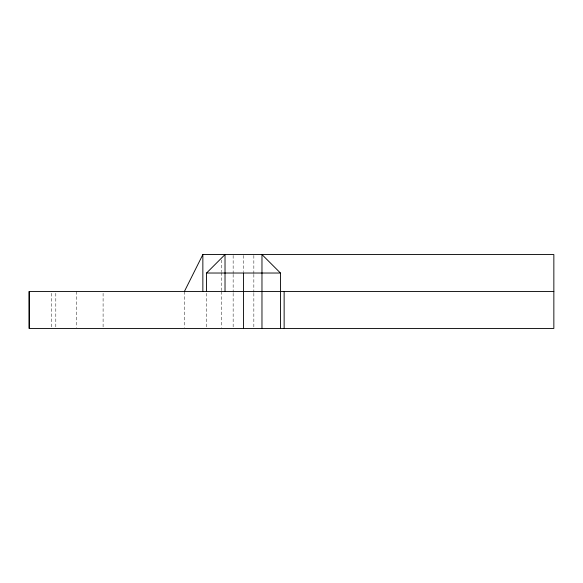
<?xml version="1.0" encoding="UTF-8"?>
<svg xmlns="http://www.w3.org/2000/svg" width="583" height="583" viewBox="0 0 583 583"><rect width="100%" height="100%" fill="white"/><g stroke="black" fill="none" stroke-linecap="round" stroke-linejoin="round"><path stroke-width="0.44" stroke-dasharray="2.92 2.19" d="M253.845 255.456L253.845 273.478M253.845 274.382L253.845 292.404M253.845 293.3L253.845 327.544M243.497 255.456L243.497 271.678M233.149 255.456L233.149 273.478M233.149 274.382L233.149 292.404M233.149 293.3L233.149 327.544M221.329 259.96L221.329 271.678M221.329 272.574L221.329 290.596M221.329 291.5L221.329 327.544M206.55 293.3L206.55 328.448M184.381 291.5L184.381 327.544M103.096 293.3L103.096 327.544M76.497 291.5L76.497 327.544M55.808 293.3L55.808 327.544M51.377 293.3L51.377 327.544"/><path stroke-width="0.87" d="M184.381 291.5L202.855 254.552L553.85 254.552L553.85 328.448L29.208 328.448L29.15 291.5L553.85 291.5M206.55 291.5L206.55 273.026L225.023 254.552L225.023 291.5M206.55 273.026L280.445 273.026L280.445 328.448M280.445 273.026L261.971 254.552L261.971 328.448M284.14 291.5L284.14 328.448M243.497 273.026L243.497 328.448M202.855 254.552L202.855 291.5M29.208 291.5L29.208 328.448"/></g></svg>
